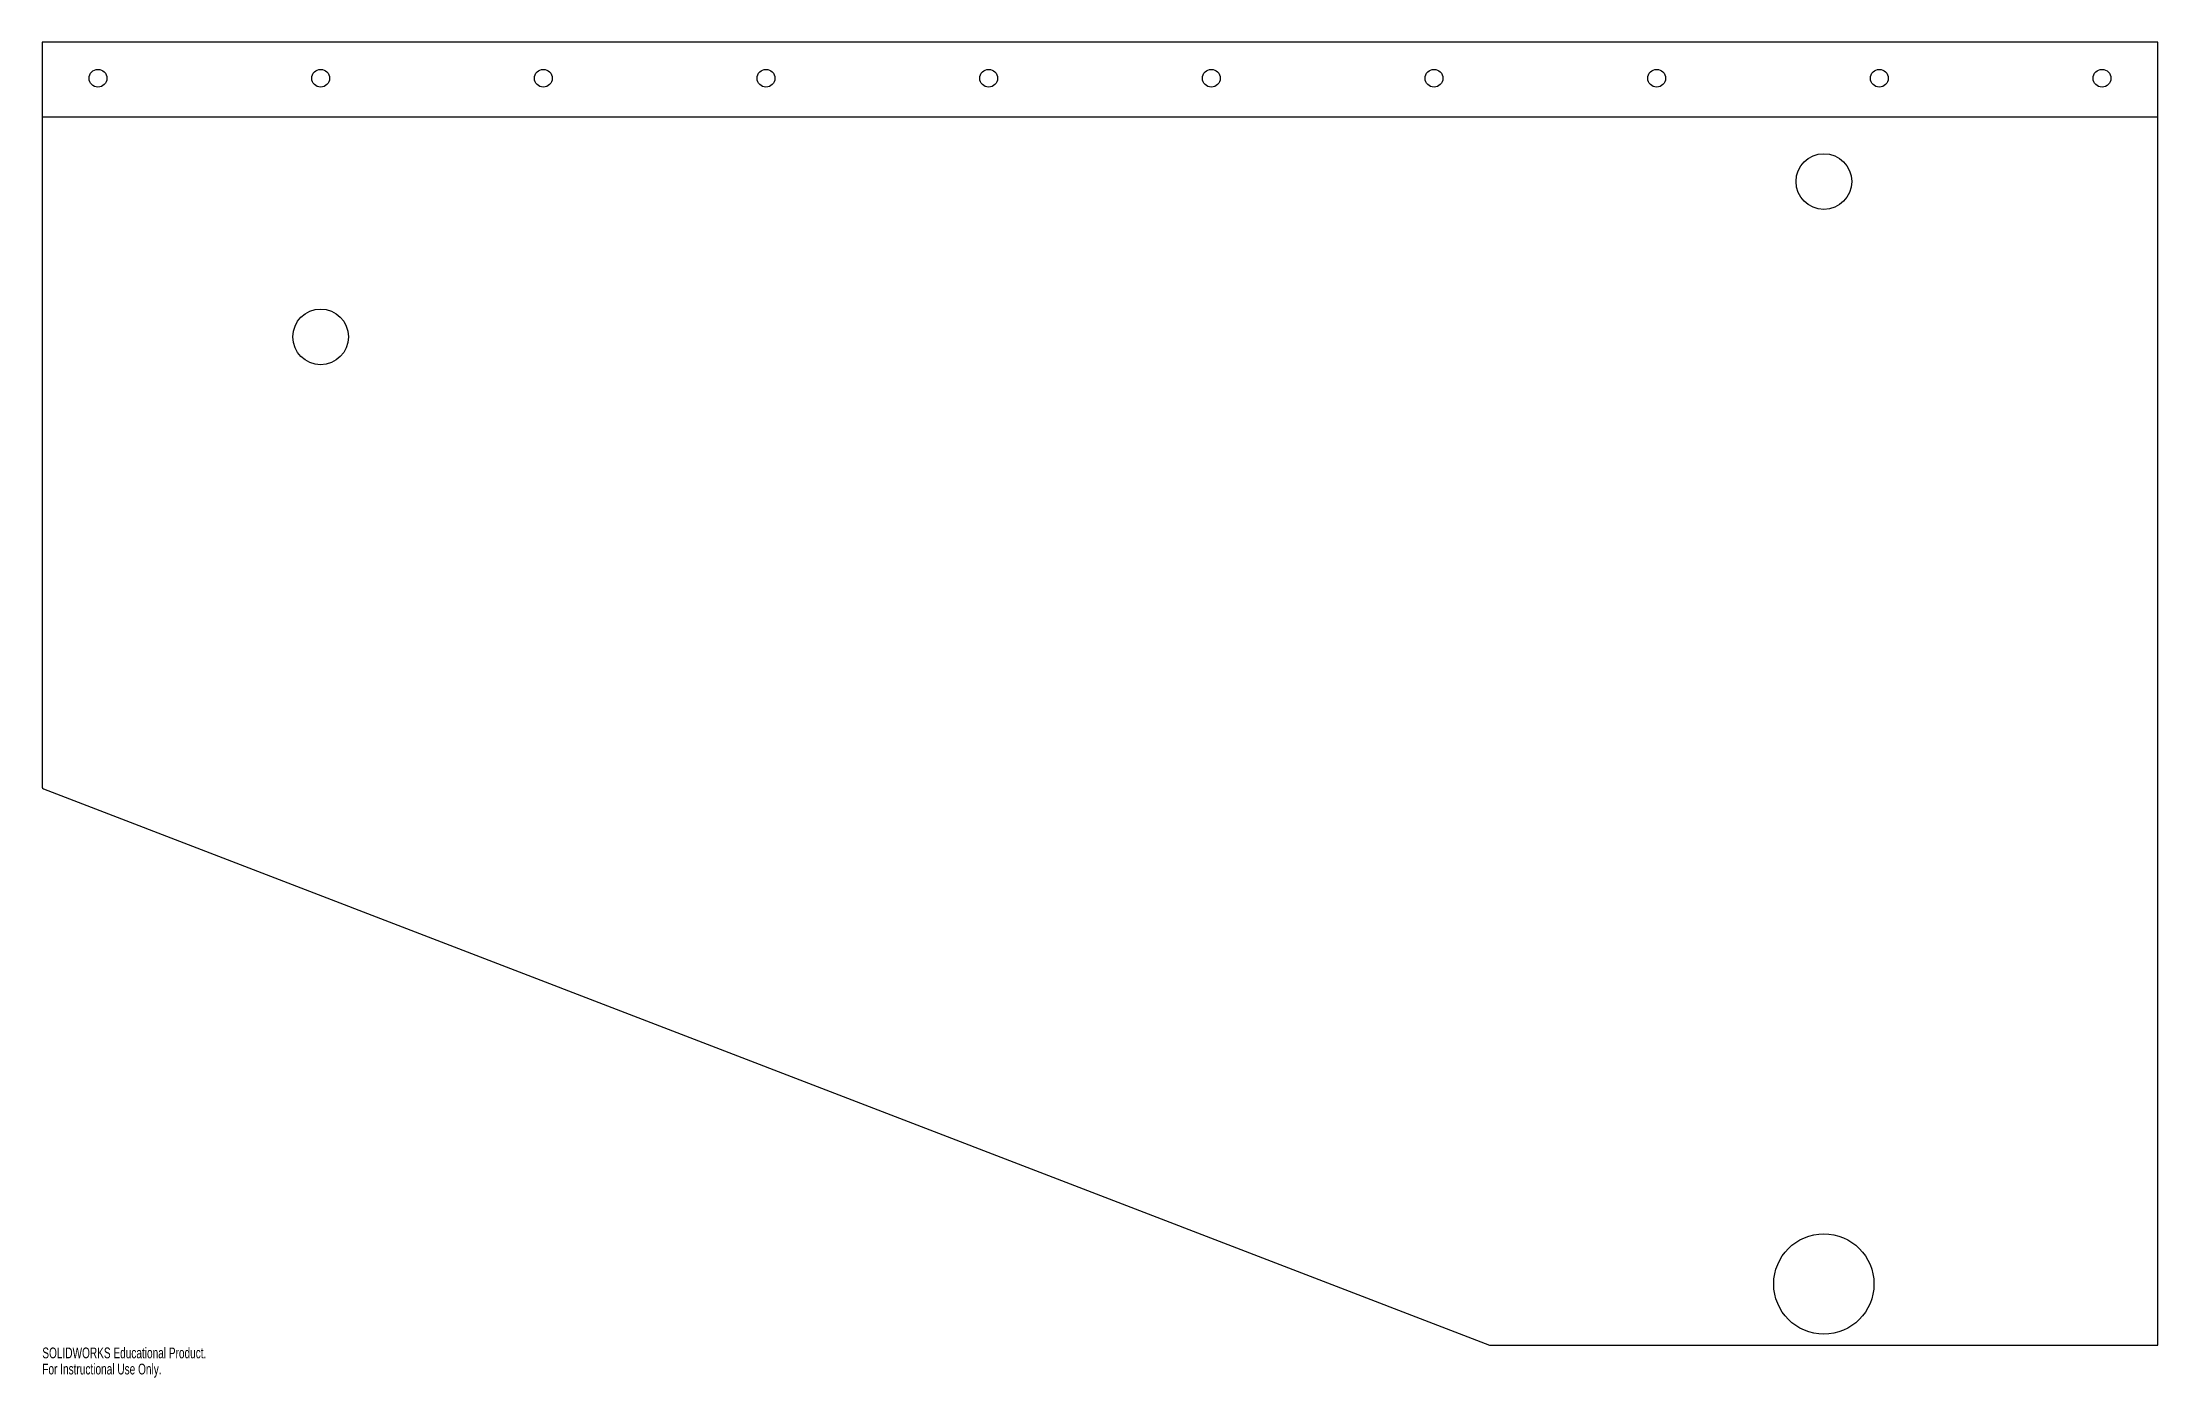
# Model space of a CAD drawing. Header units: millimetres. Extents: x 0 to 950, y -565 to 35.
import ezdxf

# ---------------------------------------------------------------- set-up
doc = ezdxf.new("R2010")
doc.units = ezdxf.units.MM
doc.styles.add('SLDTEXTSTYLE0', font='TXT', dxfattribs={"width": 0.7})

msp = doc.modelspace()

# ---------------------------------------------------------------- linework, layer by layer
at = {"color": 7, "linetype": 'Continuous', "lineweight": 25}
for p, q in [((950, 35), (0, 35)), ((0, 35), (0, -299.46)), ((950, -550), (950, 35)), ((0.5, -300.19), (649.87, -549.95)), ((650.14, -550), (950, -550))]:
    msp.add_line(p, q, dxfattribs=at)
at = {"color": 7, "linetype": 'Continuous'}
msp.add_line((950, 1.36), (0, 1.36), dxfattribs=at)
at = {"color": 7, "linetype": 'Continuous', "lineweight": 25}
for centre, radius in [((25, 18.86), 4), ((125, 18.86), 4), ((225, 18.86), 4), ((325, 18.86), 4), ((425, 18.86), 4), ((525, 18.86), 4), ((625, 18.86), 4), ((725, 18.86), 4), ((825, 18.86), 4), ((925, 18.86), 4), ((800.07, -27.5), 12.5), ((125, -97.26), 12.5), ((800.07, -522.5), 22.5)]:
    msp.add_circle(centre, radius, dxfattribs=at)
for centre, radius, start, end in [((0.78, -299.46), 0.78, 180, 248.96249), ((650.14, -549.26), 0.74, 248.96249, 270)]:
    msp.add_arc(centre, radius, start, end, dxfattribs=at)

# ---------------------------------------------------------------- texts
at = {"color": 7, "linetype": 'Continuous', "char_height": 4.8336, "attachment_point": 1, "style": 'SLDTEXTSTYLE0'}
for s, insert in [('SOLIDWORKS Educational Product.', (0, -551.02)), ('For Instructional Use Only.', (0, -558.27))]:
    msp.add_mtext(s, dxfattribs=dict(at, insert=insert))

doc.saveas('drawing.dxf')
